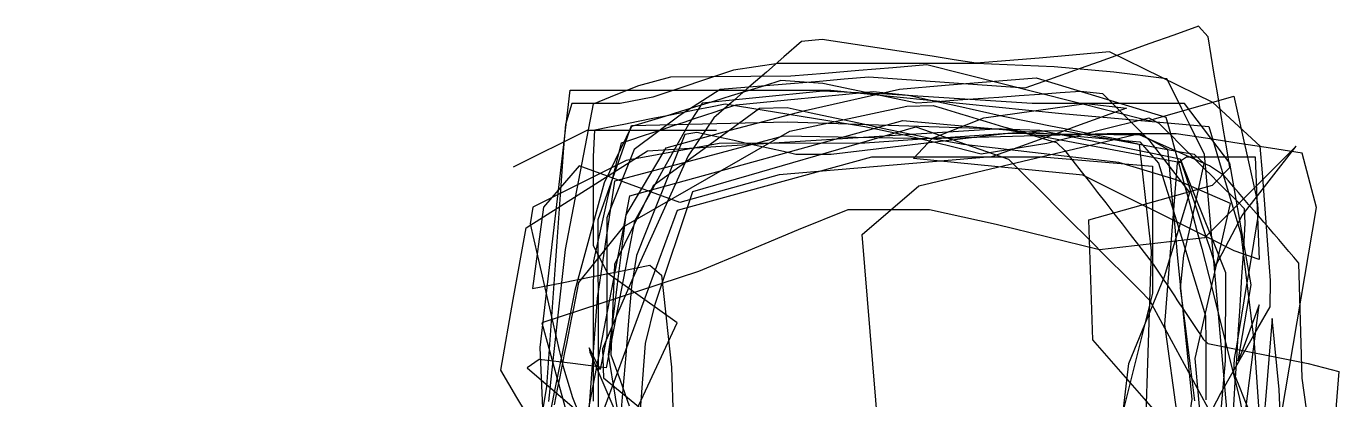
# Model space of a CAD drawing. Header units: metres. Extents: x 30 to 6769, y 117 to 5736.
# Drawn here: x 2815 to 3476, y 2541 to 2730 of the extents above; entities that cross this region are included whole.
import ezdxf

# ---------------------------------------------------------------- set-up
doc = ezdxf.new("R2010")
doc.units = ezdxf.units.M
doc.layers.add('FLOOR_1', color=2, linetype='Continuous')

msp = doc.modelspace()

# ---------------------------------------------------------------- linework, layer by layer
at = {"layer": 'FLOOR_1', "color": 5}
for points in [[(3386.59, 2532.59), (3352.57, 2571.63), (3350.56, 2632.14), (3412.81, 2649.55), (3421.5, 2658.51), (3419.93, 2667.92), (3418.36, 2677.33), (3416.8, 2686.74), (3415.23, 2696.14), (3413.66, 2705.55), (3412.1, 2714.96), (3410.53, 2724.37), (3405.81, 2729.78), (3393.29, 2725.31), (3380.77, 2720.83), (3368.25, 2716.36), (3355.73, 2711.88), (3343.21, 2707.41), (3330.69, 2702.94), (3318.17, 2698.46), (3239.69, 2704.06), (3227.2, 2703.02), (3214.71, 2701.97), (3202.22, 2700.93), (3189.74, 2699.89), (3177.25, 2698.85), (3164.76, 2697.81), (3144.57, 2684.99), (3121.41, 2667.6), (3107.62, 2633.11), (3107.62, 2573.47), (3104.28, 2556.59), (3098.75, 2567.64), (3099.05, 2565.44), (3126.46, 2501.45)], [(3388.15, 2489.19), (3417.02, 2544.76), (3423.24, 2555.66), (3429.46, 2566.55), (3435.68, 2577.44), (3441.9, 2588.33), (3442.08, 2601.46), (3441.03, 2615.04), (3439.99, 2628.62), (3438.94, 2642.2), (3437.9, 2655.78), (3436.86, 2669.36), (3412.94, 2691.38), (3360.94, 2716.9), (3325.53, 2713.68), (3293.75, 2711.19), (3282.66, 2712.9), (3271.56, 2714.61), (3260.47, 2716.31), (3249.38, 2718.02), (3238.29, 2719.73), (3227.19, 2721.44), (3216.1, 2723.14), (3205.67, 2722.12), (3196.85, 2714.4), (3188.03, 2706.68), (3179.21, 2698.96), (3170.39, 2691.24), (3161.57, 2683.52), (3148.63, 2664.33), (3120.69, 2602.77), (3113.04, 2584.92), (3105.4, 2567.08), (3105.93, 2552.51), (3118.05, 2542.59), (3130.17, 2532.66)], [(3103.62, 2505.31), (3103.21, 2632.34), (3120.11, 2679.74), (3198.78, 2681.53), (3325.77, 2677.39), (3396.43, 2662.89), (3404.08, 2643.77), (3411.72, 2624.64), (3419.37, 2605.51), (3419.25, 2561.08), (3410.73, 2465.12), (3420.71, 2352.56), (3379.7, 2246.93)]]:
    msp.add_lwpolyline(points, dxfattribs=at)
at = {"layer": 'FLOOR_1', "color": 4}
for points in [[(3422.38, 2509.68), (3408.76, 2665.27), (3404.97, 2672.86), (3401.17, 2680.46), (3397.37, 2688.06), (3393.58, 2695.65), (3389.78, 2703.25), (3363.13, 2706.61), (3333.09, 2709.34), (3293.48, 2710.94), (3241.27, 2710.94), (3193.98, 2710.94), (3171.46, 2707.63), (3157.92, 2703.11), (3144.38, 2698.6), (3130.85, 2694.08), (3114.36, 2690.81), (3090.09, 2690.81), (3086.75, 2680.25), (3085.9, 2668.42), (3085.06, 2656.6), (3084.21, 2644.78), (3083.37, 2632.95), (3082.53, 2621.13), (3081.68, 2609.31), (3080.84, 2597.48), (3077.31, 2548.01), (3066.36, 2481.68)], [(3081.26, 2538.82), (3082.14, 2543.23), (3083.02, 2547.64), (3083.91, 2552.05), (3084.79, 2556.47), (3085.67, 2560.88), (3086.55, 2565.29), (3087.43, 2569.7), (3088.32, 2574.11), (3089.2, 2578.53), (3090.08, 2582.94), (3090.96, 2587.35), (3091.84, 2591.76), (3092.73, 2596.17), (3093.61, 2600.58), (3116.22, 2628.75), (3199.91, 2676.85), (3258.72, 2689.4), (3272.11, 2689.75), (3276.54, 2688.42), (3280.97, 2687.09), (3285.4, 2685.76), (3289.83, 2684.43), (3294.26, 2683.1), (3298.7, 2681.77), (3303.13, 2680.44), (3307.56, 2679.11), (3311.99, 2677.78), (3316.42, 2676.45), (3320.85, 2675.12), (3325.29, 2673.79), (3329.72, 2672.46), (3334.15, 2671.13), (3338.38, 2667.16), (3342.5, 2661.86), (3346.62, 2656.55), (3350.75, 2651.25), (3354.87, 2645.94), (3358.99, 2640.64), (3363.12, 2635.33), (3367.24, 2630.03), (3371.36, 2624.73), (3375.49, 2619.42), (3379.61, 2614.12), (3382.96, 2609.74), (3384.28, 2607.74), (3385.61, 2605.75), (3386.94, 2603.76), (3388.26, 2601.77), (3389.59, 2599.78), (3390.92, 2597.79), (3392.24, 2595.8), (3393.57, 2593.81), (3394.9, 2591.81), (3396.22, 2589.82), (3397.55, 2587.83), (3398.88, 2585.84), (3400.2, 2583.85), (3401.53, 2581.86), (3402.86, 2579.87), (3404.19, 2577.88), (3405.51, 2575.88), (3406.84, 2573.89), (3408.17, 2571.9), (3410.43, 2569.83), (3427.3, 2566.45), (3444.17, 2563.08), (3461.04, 2559.7), (3476.4, 2555.55), (3475.43, 2542.98), (3474.46, 2530.42)], [(3101.67, 2523.97), (3143.28, 2636.96), (3241.21, 2663.97), (3327.15, 2663.97), (3382.59, 2659.22), (3382.59, 2650.06), (3382.59, 2640.9), (3382.59, 2631.74), (3382.59, 2622.58), (3382.59, 2613.42), (3382.59, 2604.26), (3382.59, 2595.1), (3360.46, 2506.3)], [(3447.99, 2507.16), (3446.3, 2546.53), (3442.86, 2582.39), (3439.61, 2543.36), (3436.35, 2504.33)]]:
    msp.add_lwpolyline(points, dxfattribs=at)
at = {"layer": 'FLOOR_1', "color": 3}
for points in [[(3078.51, 2540.46), (3079.96, 2555.02), (3082.59, 2579.48), (3086.77, 2617.13), (3100.87, 2690.59), (3112.33, 2695.38), (3123.77, 2699.96), (3139.87, 2704.23), (3200.33, 2704.69), (3217.46, 2706.12), (3234.59, 2707.54), (3251.71, 2708.97), (3268.84, 2710.4), (3380.73, 2682.2), (3423.5, 2694.46), (3424.51, 2689.95), (3425.51, 2685.43), (3426.51, 2680.91), (3427.52, 2676.39), (3428.52, 2671.88), (3429.52, 2667.36), (3430.53, 2662.84), (3431.53, 2658.32), (3432.53, 2653.8), (3433.54, 2649.29), (3434.54, 2644.77), (3435.54, 2640.25), (3435.86, 2634.88), (3434.65, 2627.62), (3433.44, 2620.35), (3432.23, 2613.09), (3431.02, 2605.82), (3429.81, 2598.56), (3428.6, 2591.29), (3427.39, 2584.03), (3426.18, 2576.76), (3424.97, 2569.5), (3423.76, 2562.23), (3423.41, 2555.14), (3426.02, 2548.62), (3428.62, 2542.11), (3431.23, 2535.6)], [(3445.73, 2523.01), (3465.13, 2638.42), (3457.94, 2665.79), (3442.08, 2668.23), (3426.22, 2670.67), (3410.36, 2673.11), (3394.5, 2675.55), (3359.75, 2675.48), (3270.2, 2672.96), (3196.48, 2674.26), (3153.98, 2662.92), (3111.48, 2651.58), (3102.8, 2592.66), (3098.51, 2536.31), (3094.77, 2484.01), (3061.98, 2378.27), (2984, 2332.78), (2900.26, 2321.77), (2834.03, 2321.77), (2771.97, 2321.66)]]:
    msp.add_lwpolyline(points, dxfattribs=at)
at = {"layer": 'FLOOR_1', "color": 7}
for points in [[(3359.85, 2468.41), (3370.69, 2559.65), (3388.59, 2603.48), (3401.33, 2645.95), (3381.44, 2671.83), (3357.58, 2695.69), (3346.25, 2696.84), (3335.96, 2696.1), (3325.67, 2695.37), (3315.37, 2694.63), (3305.08, 2693.9), (3294.79, 2693.16), (3284.49, 2692.43), (3274.2, 2691.69), (3263.91, 2690.95), (3216.54, 2700.89), (3195.37, 2702.34), (3187.01, 2699.76), (3178.64, 2697.19), (3170.28, 2694.61), (3161.92, 2692.04), (3153.55, 2689.46), (3145.19, 2686.89), (3136.83, 2684.31), (3128.46, 2681.74), (3120.1, 2679.17), (3106.33, 2650.72), (3091.45, 2596.48), (3086.24, 2570.44), (3081.03, 2544.39), (3075.83, 2518.34)], [(3426.63, 2512.96), (3436.24, 2589.29), (3428.08, 2566.85), (3425.8, 2561.04), (3432.19, 2599.4), (3421.44, 2660.72), (3398.64, 2690.81), (3383.3, 2690.81), (3367.96, 2690.81), (3352.62, 2690.81), (3337.28, 2690.81), (3321.95, 2690.81), (3248.64, 2695.59), (3216.47, 2697), (3209.72, 2696.33), (3202.97, 2695.65), (3196.22, 2694.98), (3189.47, 2694.3), (3182.72, 2693.63), (3175.97, 2692.95), (3169.22, 2692.27), (3162.47, 2691.6), (3155.72, 2690.92), (3148.91, 2680.63), (3142.09, 2668.35), (3135.27, 2656.07), (3128.45, 2643.79), (3121.63, 2631.5), (3107.37, 2557.48), (3090.46, 2559.6), (3073.56, 2561.71), (3067.46, 2557.5), (3096.02, 2533.01)], [(3401.93, 2483.89), (3388.77, 2579.37), (3395.22, 2660.86), (3399.67, 2663.97), (3403.52, 2663.97), (3407.37, 2663.97), (3411.22, 2663.97), (3415.07, 2663.97), (3418.92, 2663.97), (3422.77, 2663.97), (3426.62, 2663.97), (3430.46, 2663.97), (3434.31, 2663.97), (3436.24, 2612.05), (3423.75, 2616.54), (3411.05, 2622.89), (3398.34, 2629.25), (3385.64, 2635.6), (3372.94, 2641.96), (3360.24, 2648.31), (3347.53, 2654.67), (3262.11, 2662.99), (3271.74, 2673.29), (3297.63, 2683.65), (3349.06, 2690.81), (3369.53, 2688.5), (3361.1, 2685.43), (3352.66, 2682.36), (3344.23, 2679.29), (3335.8, 2676.23), (3327.36, 2673.16), (3318.93, 2670.09), (3310.5, 2667.02), (3301.44, 2663.97), (3194.52, 2654.9), (3144.47, 2640.8), (3119.05, 2650.05), (3093.63, 2659.3), (3075.72, 2638.57), (3070.15, 2597.42), (3084.95, 2600.39), (3099.75, 2603.35), (3114.55, 2606.31), (3129.35, 2609.27), (3135.12, 2604.21), (3136.15, 2594.93), (3137.18, 2585.65), (3138.21, 2576.37), (3139.24, 2567.1), (3140.27, 2557.82), (3141.15, 2532.24)]]:
    msp.add_lwpolyline(points, dxfattribs=at)
at = {"layer": 'FLOOR_1', "color": 6}
for points in [[(3115.5, 2521.13), (3108.57, 2564.18), (3110.78, 2581.94), (3113, 2599.69), (3117.37, 2634.65), (3137.61, 2668.49), (3169.79, 2677.27), (3207.63, 2687.31), (3255.13, 2698.07), (3278.07, 2699.99), (3301.01, 2701.9), (3323.96, 2703.81), (3389.33, 2683.97), (3391.58, 2675.69), (3393.84, 2667.41), (3396.1, 2659.12), (3398.36, 2650.84), (3400.62, 2642.56), (3402.87, 2634.27), (3405.13, 2625.99), (3407.39, 2617.71), (3411.01, 2603.91), (3426.25, 2542.91), (3430.03, 2523.78)], [(3403.84, 2540.79), (3401.48, 2559.73), (3399.11, 2578.67), (3396.74, 2597.61), (3398.35, 2614.18), (3401.79, 2629.65), (3405.22, 2645.12), (3408.66, 2660.59), (3403.75, 2665), (3396.51, 2666.32), (3389.27, 2667.63), (3382.02, 2668.95), (3374.78, 2670.27), (3367.54, 2671.59), (3360.29, 2672.9), (3353.05, 2674.22), (3345.81, 2675.54), (3338.56, 2676.86), (3331.34, 2677.1), (3324.13, 2676.62), (3316.92, 2676.14), (3309.7, 2675.66), (3302.49, 2675.18), (3295.28, 2674.7), (3288.07, 2674.22), (3280.86, 2673.73), (3273.65, 2673.25), (3266.44, 2672.77), (3259.23, 2672.29), (3252.02, 2671.81), (3244.81, 2671.33), (3237.59, 2670.85), (3164.17, 2670.68), (3117.32, 2662.11), (3093.82, 2650.36), (3070.33, 2638.6), (3069.01, 2630.08), (3070.87, 2622.02), (3072.72, 2613.96), (3074.58, 2605.9), (3076.44, 2597.84), (3078.3, 2589.78), (3080.16, 2581.72), (3082.02, 2573.66), (3083.88, 2565.61), (3085.74, 2557.55), (3090.36, 2542.46), (3140.49, 2418.18)], [(3460.17, 2536.62), (3457.93, 2552.28), (3456.35, 2610.3), (3453.81, 2613.26), (3451.28, 2616.22), (3448.74, 2619.18), (3446.2, 2622.14), (3443.67, 2625.1), (3441.13, 2628.06), (3438.59, 2631.02), (3436.06, 2633.98), (3433.52, 2636.95), (3430.99, 2639.91), (3428.45, 2642.87), (3425.91, 2645.83), (3423.38, 2648.79), (3420.84, 2651.75), (3418.3, 2654.71), (3411.28, 2659.41), (3376.43, 2674.91), (3309.75, 2675.73), (3220.68, 2665.1), (3202.93, 2665.14), (3196.69, 2666.53), (3190.45, 2667.92), (3184.2, 2669.31), (3177.96, 2670.7), (3171.72, 2672.08), (3165.47, 2673.47), (3159.23, 2674.86), (3152.99, 2676.25), (3146.99, 2675.21), (3142.11, 2663.01), (3137.23, 2650.81), (3132.36, 2638.61), (3127.48, 2626.41), (3122.6, 2614.21), (3120.06, 2598.55), (3118.61, 2581.25), (3117.17, 2563.95), (3115.73, 2546.65), (3114.05, 2526.49)]]:
    msp.add_lwpolyline(points, dxfattribs=at)
at = {"layer": 'FLOOR_1', "color": 1}
for points in [[(3081.96, 2387.88), (3074.09, 2567.8), (3089.15, 2697.52), (3099.55, 2697.52), (3109.96, 2697.52), (3120.36, 2697.52), (3130.76, 2697.52), (3141.16, 2697.52), (3151.57, 2697.52), (3163.19, 2697.52), (3191.85, 2697.52), (3220.51, 2697.52), (3336.85, 2685.82), (3410.9, 2679.15), (3416.31, 2661.11), (3421.71, 2643.07), (3427.12, 2625.03), (3433.82, 2569.84), (3436.24, 2533.05)], [(3407.78, 2520.94), (3405.9, 2541.6), (3404.02, 2562.26), (3421.78, 2640.36), (3394.44, 2652.36), (3365.59, 2661.02), (3287.42, 2670.19), (3270.61, 2673.12), (3258.59, 2675.69), (3246.58, 2678.27), (3234.57, 2680.85), (3222.56, 2683.42), (3210.54, 2686), (3198.53, 2688.57), (3184.58, 2688.25), (3157.81, 2668.77), (3131.04, 2649.29), (3111.58, 2609.66), (3109.73, 2564.11), (3114.34, 2551.19), (3118.96, 2538.27)], [(3070.59, 2528.89), (3062.38, 2542.58), (3054.17, 2556.28), (3060.38, 2591.92), (3066.96, 2628.09), (3128.19, 2666.92), (3305.9, 2678.12), (3396.98, 2661.02), (3399.47, 2653.57), (3401.95, 2646.11), (3404.43, 2638.65), (3406.92, 2631.2), (3409.4, 2623.74), (3411.89, 2616.29), (3414.37, 2608.83), (3427.66, 2634.38), (3455.01, 2669.33), (3408.8, 2623.1), (3355.94, 2617), (3303.85, 2629.84), (3270.17, 2637.13), (3249.62, 2637.13), (3229.08, 2637.13), (3204.09, 2627.02), (3178.93, 2616.53), (3153.77, 2606.04), (3074.96, 2580.25), (3078.47, 2567.38), (3081.98, 2554.51), (3085.48, 2541.64), (3088.99, 2528.78)], [(3094.21, 2514.5), (3119.19, 2644.31), (3256.78, 2682.2), (3376.12, 2671.49), (3385.63, 2660.77), (3389.02, 2649.76), (3392.4, 2638.76), (3395.79, 2627.76), (3399.17, 2616.75), (3402.55, 2605.75), (3405.94, 2594.75), (3409.32, 2583.74), (3409.41, 2569.66), (3409.41, 2555.49), (3409.41, 2541.31)], [(3124.44, 2533.89), (3125.14, 2542.87), (3125.83, 2551.85), (3126.52, 2560.83), (3127.21, 2569.81), (3132.04, 2589.65), (3150.93, 2646.35), (3263.4, 2679.11), (3309.99, 2662.8), (3314.73, 2658.05), (3319.47, 2653.31), (3324.21, 2648.57), (3328.94, 2643.83), (3333.68, 2639.09), (3338.42, 2634.35), (3343.16, 2629.6), (3347.9, 2624.86), (3352.64, 2620.12), (3357.38, 2615.38), (3362.12, 2610.64), (3366.86, 2605.9), (3371.6, 2601.16), (3376.34, 2596.41), (3381.07, 2591.67), (3459.64, 2446.37)], [(3060.67, 2658.87), (3097.79, 2677.39), (3162.93, 2677.39)]]:
    msp.add_lwpolyline(points, dxfattribs=at)
at = {"layer": 'FLOOR_1', "color": 2}
for points in [[(3100.91, 2540.65), (3100.91, 2558.21), (3100.91, 2575.77), (3100.91, 2593.33), (3101.15, 2611.37), (3108.22, 2643.21), (3115.05, 2670.92), (3120.29, 2672.67), (3125.54, 2674.42), (3130.79, 2676.17), (3136.03, 2677.92), (3141.28, 2679.67), (3146.53, 2681.42), (3151.77, 2683.17), (3157.02, 2684.92), (3162.27, 2686.67), (3167.51, 2688.42), (3172.76, 2690.17), (3241.82, 2696.91), (3259.65, 2695.03), (3271.58, 2692.38), (3283.52, 2689.72), (3295.46, 2687.07), (3307.4, 2684.41), (3318.9, 2682.08), (3330.35, 2679.79), (3341.8, 2677.5), (3353.25, 2675.21), (3364.69, 2672.92), (3375.91, 2670.37), (3377.41, 2656.88), (3378.91, 2643.39), (3380.41, 2629.9), (3381.91, 2616.42), (3377.37, 2477.55)], [(3122.52, 2536.18), (3143.06, 2580.17), (3125.59, 2592.66), (3108.12, 2605.14), (3100.91, 2619.09), (3100.91, 2634.05), (3100.91, 2649.02), (3100.91, 2663.98), (3101.67, 2677.54), (3108.95, 2679), (3116.24, 2680.46), (3123.52, 2681.91), (3130.81, 2683.37), (3138.09, 2684.83), (3145.38, 2686.29), (3152.66, 2687.74), (3159.94, 2689.2), (3167.23, 2690.66), (3237.66, 2679.19), (3259.12, 2674.72), (3271.5, 2671.62), (3283.88, 2668.53), (3296.27, 2665.43), (3329.28, 2670.77), (3380.73, 2683.63), (3385.78, 2680.91), (3389.08, 2677.6), (3392.39, 2674.29), (3395.7, 2670.98), (3399.01, 2667.67), (3402.32, 2664.36), (3405.63, 2661.05), (3408.93, 2657.74), (3412.24, 2654.43), (3415.55, 2651.12), (3418.86, 2647.81), (3422.17, 2644.5), (3425.48, 2641.19), (3428.78, 2637.88), (3429.1, 2630.25), (3428.55, 2621.37), (3427.99, 2612.49), (3427.44, 2603.61), (3426.88, 2594.72), (3426.33, 2585.84), (3425.77, 2576.96), (3425.22, 2568.08), (3424.66, 2559.2), (3424.11, 2550.31), (3423.55, 2541.43), (3423, 2532.55)], [(2751.2, 2341.9), (2961.72, 2328.48), (3189.93, 2358.17), (3248.47, 2475.98), (3236.32, 2624.81), (3264.77, 2649.2), (3375.99, 2675.72), (3390.17, 2667.7), (3391.11, 2657.43), (3392.04, 2647.17), (3392.97, 2636.9), (3393.9, 2626.64), (3394.84, 2616.38), (3395.77, 2606.11), (3402.46, 2541.63), (3395.3, 2495.01), (3382.13, 2455.31), (3338.06, 2451.3), (3240.07, 2449.25), (3077.95, 2407.01)]]:
    msp.add_lwpolyline(points, dxfattribs=at)

doc.saveas('drawing.dxf')
